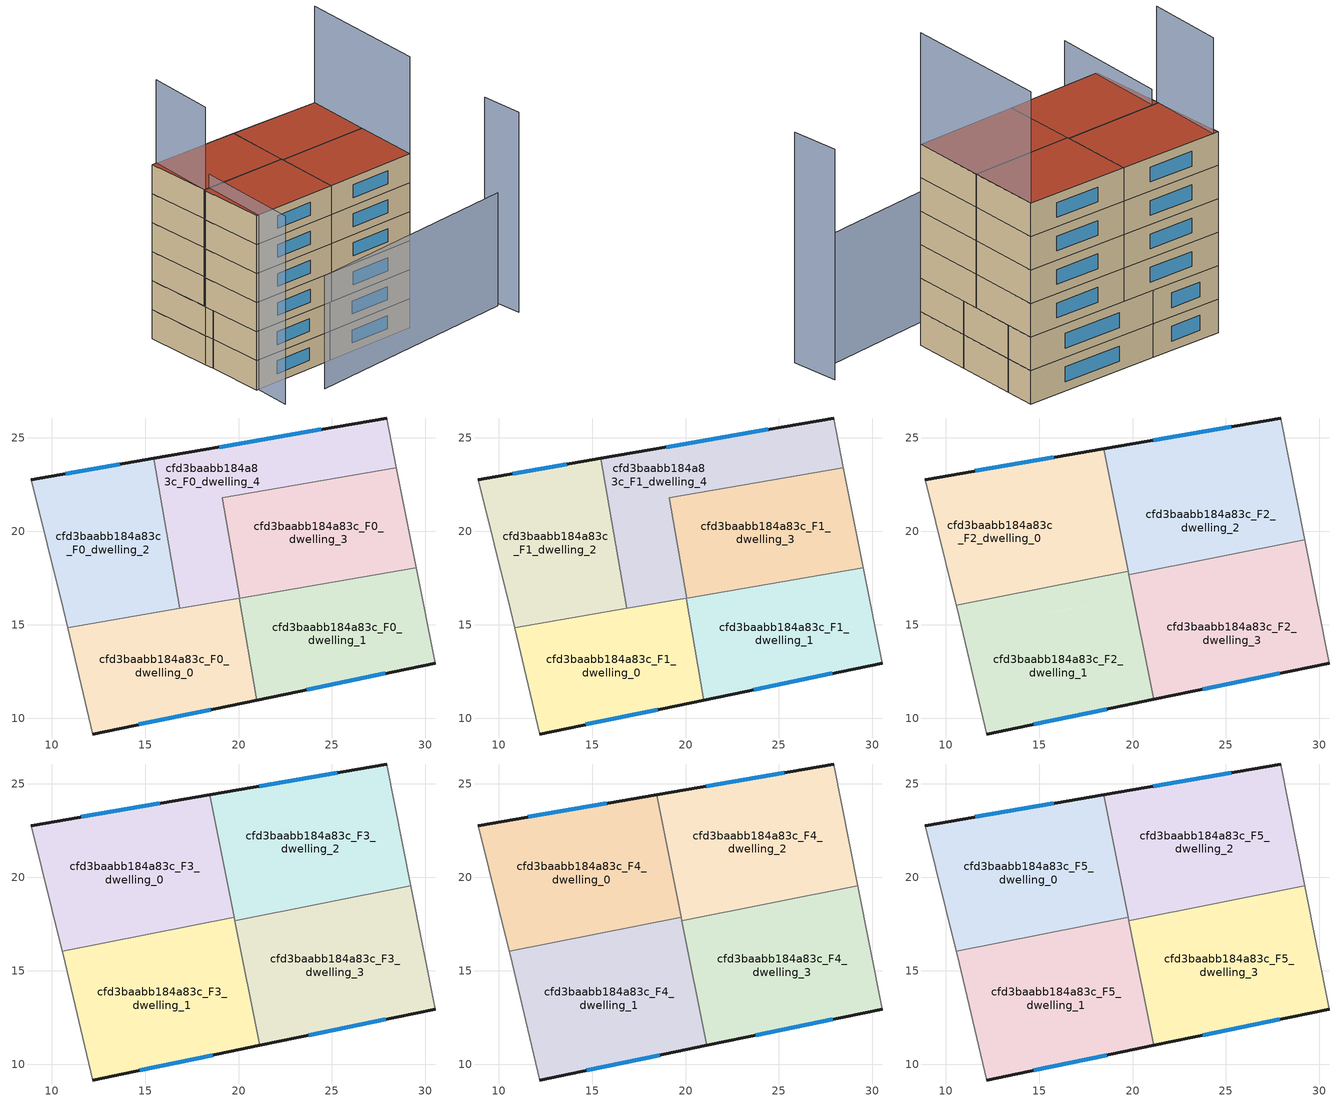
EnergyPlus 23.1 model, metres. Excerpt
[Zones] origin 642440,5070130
cfd3baabb184a83c_F0_dwelling_0
 floor ground (EU_floor_Construction): 20.04,16.42 20.98,10.97 12.21,9.16 10.86,14.83 z0
 wall outside (EU_wall_Construction): 12.21,9.16 20.98,10.97 z0:3
 wall to cfd3baabb184a83c_F0_dwelling_1 (EU_wall_Construction): 20.98,10.97 20.04,16.42 z0:3
 wall adiabatic (EU_wall_Construction): 10.86,14.83 12.21,9.16 z0:3
 wall to cfd3baabb184a83c_F0_dwelling_2 (EU_wall_Construction): 16.86,15.87 10.86,14.83 z0:3
 wall to cfd3baabb184a83c_F0_dwelling_4 (EU_wall_Construction): 20.04,16.42 16.86,15.87 z0:3
 window (EU_Window_Construction): 14.67,9.66 18.53,10.46 z0.84:2.16
cfd3baabb184a83c_F0_dwelling_1
 floor ground (EU_floor_Construction): 29.51,18.06 30.52,12.95 20.98,10.97 20.04,16.42 z0
 wall outside (EU_wall_Construction): 20.98,10.97 30.52,12.95 z0:3
 wall adiabatic (EU_wall_Construction): 30.52,12.95 29.51,18.06 z0:3
 wall to cfd3baabb184a83c_F0_dwelling_3 (EU_wall_Construction): 29.51,18.06 20.06,16.42 z0:3
 wall to cfd3baabb184a83c_F0_dwelling_4 (EU_wall_Construction): 20.06,16.42 20.04,16.42 z0:3
 window (EU_Window_Construction): 23.66,11.53 27.85,12.4 z0.84:2.16
cfd3baabb184a83c_F0_dwelling_2
 floor ground (EU_floor_Construction): 15.47,23.9 16.86,15.87 10.86,14.83 10.61,15.86 8.91,22.76 z0
 wall outside (EU_wall_Construction): 15.47,23.9 8.91,22.76 z0:3
 wall adiabatic (EU_wall_Construction): 8.91,22.76 10.61,15.86 10.86,14.83 z0:3
 wall to cfd3baabb184a83c_F0_dwelling_4 (EU_wall_Construction): 16.86,15.87 15.47,23.9 z0:3
 window (EU_Window_Construction): 13.63,23.58 10.75,23.08 z0.84:2.16
cfd3baabb184a83c_F0_dwelling_3
 floor ground (EU_floor_Construction): 28.45,23.41 29.51,18.06 20.06,16.42 19.13,21.8 z0
 wall to cfd3baabb184a83c_F0_dwelling_4 (EU_wall_Construction): 28.45,23.41 19.13,21.8 20.06,16.42 z0:3
 wall adiabatic (EU_wall_Construction): 29.51,18.06 28.45,23.41 z0:3
cfd3baabb184a83c_F0_dwelling_4
 floor ground (EU_floor_Construction): 27.93,26.06 28.45,23.41 19.13,21.8 20.06,16.42 16.86,15.87 15.47,23.9 z0
 wall outside (EU_wall_Construction): 27.93,26.06 15.47,23.9 z0:3
 wall adiabatic (EU_wall_Construction): 28.45,23.41 27.93,26.06 z0:3
 window (EU_Window_Construction): 24.44,25.46 18.96,24.51 z0.84:2.16
cfd3baabb184a83c_F1_dwelling_0
 floor to cfd3baabb184a83c_F0_dwelling_0 (EU_floor_Construction): 20.04,16.42 20.98,10.97 12.21,9.16 10.86,14.83 z3
 wall outside (EU_wall_Construction): 12.21,9.16 20.98,10.97 z3:6
 wall to cfd3baabb184a83c_F1_dwelling_1 (EU_wall_Construction): 20.98,10.97 20.04,16.42 z3:6
 wall adiabatic (EU_wall_Construction): 10.86,14.83 12.21,9.16 z3:6
 wall to cfd3baabb184a83c_F1_dwelling_2 (EU_wall_Construction): 16.86,15.87 10.86,14.83 z3:6
 wall to cfd3baabb184a83c_F1_dwelling_4 (EU_wall_Construction): 20.04,16.42 16.86,15.87 z3:6
 window (EU_Window_Construction): 14.67,9.66 18.53,10.46 z3.84:5.16
cfd3baabb184a83c_F1_dwelling_1
 floor to cfd3baabb184a83c_F0_dwelling_1 (EU_floor_Construction): 29.51,18.06 30.52,12.95 20.98,10.97 20.04,16.42 z3
 wall outside (EU_wall_Construction): 20.98,10.97 30.52,12.95 z3:6
 wall adiabatic (EU_wall_Construction): 30.52,12.95 29.51,18.06 z3:6
 wall to cfd3baabb184a83c_F1_dwelling_3 (EU_wall_Construction): 29.51,18.06 20.06,16.42 z3:6
 wall to cfd3baabb184a83c_F1_dwelling_4 (EU_wall_Construction): 20.06,16.42 20.04,16.42 z3:6
 window (EU_Window_Construction): 23.66,11.53 27.85,12.4 z3.84:5.16
cfd3baabb184a83c_F1_dwelling_2
 floor to cfd3baabb184a83c_F0_dwelling_2 (EU_floor_Construction): 15.47,23.9 16.86,15.87 10.86,14.83 10.61,15.86 8.91,22.76 z3
 wall outside (EU_wall_Construction): 15.47,23.9 8.91,22.76 z3:6
 wall adiabatic (EU_wall_Construction): 8.91,22.76 10.61,15.86 10.86,14.83 z3:6
 wall to cfd3baabb184a83c_F1_dwelling_4 (EU_wall_Construction): 16.86,15.87 15.47,23.9 z3:6
 window (EU_Window_Construction): 13.63,23.58 10.75,23.08 z3.84:5.16
 ceiling adiabatic (EU_roof_Construction): 16.63,17.23 15.47,23.9 8.91,22.76 10.61,15.86 10.57,16.03 z6
cfd3baabb184a83c_F1_dwelling_3
 floor to cfd3baabb184a83c_F0_dwelling_3 (EU_floor_Construction): 28.45,23.41 29.51,18.06 20.06,16.42 19.13,21.8 z3
 wall to cfd3baabb184a83c_F1_dwelling_4 (EU_wall_Construction): 28.45,23.41 19.13,21.8 20.06,16.42 z3:6
 wall adiabatic (EU_wall_Construction): 29.51,18.06 28.45,23.41 z3:6
 ceiling adiabatic (EU_roof_Construction): 29.51,18.06 28.45,23.41 19.13,21.8 20.06,16.42 z6
cfd3baabb184a83c_F1_dwelling_4
 floor to cfd3baabb184a83c_F0_dwelling_4 (EU_floor_Construction): 27.93,26.06 28.45,23.41 19.13,21.8 20.06,16.42 16.86,15.87 15.47,23.9 z3
 wall outside (EU_wall_Construction): 27.93,26.06 15.47,23.9 z3:6
 wall adiabatic (EU_wall_Construction): 28.45,23.41 27.93,26.06 z3:6
 window (EU_Window_Construction): 24.44,25.46 18.96,24.51 z3.84:5.16
cfd3baabb184a83c_F2_dwelling_0
 floor adiabatic (EU_floor_Construction): 15.47,23.9 16.63,17.23 10.57,16.03 8.91,22.76 z6
 floor to cfd3baabb184a83c_F1_dwelling_4 (EU_floor_Construction): 18.46,24.42 19.77,17.86 16.63,17.23 15.47,23.9 z6
 wall outside (EU_wall_Construction): 18.46,24.42 8.91,22.76 z6:9
 wall adiabatic (EU_wall_Construction): 8.91,22.76 10.57,16.03 z6:9
 wall to cfd3baabb184a83c_F2_dwelling_1 (EU_wall_Construction): 10.57,16.03 19.77,17.86 z6:9
 wall to cfd3baabb184a83c_F2_dwelling_2 (EU_wall_Construction): 19.77,17.86 18.46,24.42 z6:9
 window (EU_Window_Construction): 15.79,23.96 11.59,23.23 z6.84:8.16
cfd3baabb184a83c_F2_dwelling_1
 floor to cfd3baabb184a83c_F1_dwelling_0 (EU_floor_Construction): 20.04,16.42 20.98,10.97 12.21,9.16 10.86,14.83 z6
 floor to cfd3baabb184a83c_F1_dwelling_1 (EU_floor_Construction): 20.05,16.41 21.12,11 20.98,10.97 z6
 floor to cfd3baabb184a83c_F1_dwelling_2 (EU_floor_Construction): 16.63,17.23 16.86,15.87 10.86,14.83 10.61,15.86 10.57,16.03 z6
 floor to cfd3baabb184a83c_F1_dwelling_4 (EU_floor_Construction): 19.77,17.86 20.05,16.42 16.86,15.87 16.63,17.23 z6
 wall outside (EU_wall_Construction): 12.21,9.16 21.12,11 z6:9
 wall adiabatic (EU_wall_Construction): 10.57,16.03 10.61,15.86 12.21,9.16 z6:9
 wall to cfd3baabb184a83c_F2_dwelling_3 (EU_wall_Construction): 21.12,11 19.8,17.68 z6:9
 wall to cfd3baabb184a83c_F2_dwelling_2 (EU_wall_Construction): 19.8,17.68 19.77,17.86 z6:9
 window (EU_Window_Construction): 14.71,9.67 18.63,10.49 z6.84:8.16
cfd3baabb184a83c_F2_dwelling_2
 floor adiabatic (EU_floor_Construction): 28.45,23.41 29.22,19.54 19.84,17.68 19.13,21.8 z6
 floor to cfd3baabb184a83c_F1_dwelling_4 (EU_floor_Construction): 27.93,26.06 28.45,23.41 19.13,21.8 19.84,17.68 19.8,17.68 18.46,24.42 z6
 wall outside (EU_wall_Construction): 27.93,26.06 18.46,24.42 z6:9
 wall adiabatic (EU_wall_Construction): 29.22,19.54 27.93,26.06 z6:9
 wall to cfd3baabb184a83c_F2_dwelling_3 (EU_wall_Construction): 19.8,17.68 29.22,19.54 z6:9
 window (EU_Window_Construction): 25.27,25.6 21.12,24.88 z6.84:8.16
cfd3baabb184a83c_F2_dwelling_3
 floor to cfd3baabb184a83c_F1_dwelling_1 (EU_floor_Construction): 29.51,18.06 30.52,12.95 21.12,11 20.05,16.42 z6
 floor to cfd3baabb184a83c_F1_dwelling_4 (EU_floor_Construction): 19.84,17.68 20.06,16.42 20.05,16.42 19.8,17.68 z6
 floor adiabatic (EU_floor_Construction): 29.22,19.54 29.51,18.06 20.05,16.42 20.06,16.42 19.84,17.68 z6
 wall outside (EU_wall_Construction): 21.12,11 30.52,12.95 z6:9
 wall adiabatic (EU_wall_Construction): 30.52,12.95 29.22,19.54 z6:9
 window (EU_Window_Construction): 23.76,11.55 27.89,12.41 z6.84:8.16
cfd3baabb184a83c_F3_dwelling_0
 floor to cfd3baabb184a83c_F2_dwelling_0 (EU_floor_Construction): 18.46,24.42 19.77,17.86 10.57,16.03 8.91,22.76 z9
 wall outside (EU_wall_Construction): 18.46,24.42 8.91,22.76 z9:12
 wall adiabatic (EU_wall_Construction): 8.91,22.76 10.57,16.03 z9:12
 wall to cfd3baabb184a83c_F3_dwelling_1 (EU_wall_Construction): 10.57,16.03 19.77,17.86 z9:12
 wall to cfd3baabb184a83c_F3_dwelling_2 (EU_wall_Construction): 19.77,17.86 18.46,24.42 z9:12
 window (EU_Window_Construction): 15.79,23.96 11.59,23.23 z9.84:11.16
cfd3baabb184a83c_F3_dwelling_1
 floor to cfd3baabb184a83c_F2_dwelling_1 (EU_floor_Construction): 19.77,17.86 21.12,11 12.21,9.16 10.61,15.86 10.57,16.03 z9
 wall outside (EU_wall_Construction): 12.21,9.16 21.12,11 z9:12
 wall adiabatic (EU_wall_Construction): 10.57,16.03 10.61,15.86 12.21,9.16 z9:12
 wall to cfd3baabb184a83c_F3_dwelling_3 (EU_wall_Construction): 21.12,11 19.8,17.68 z9:12
 wall to cfd3baabb184a83c_F3_dwelling_2 (EU_wall_Construction): 19.8,17.68 19.77,17.86 z9:12
 window (EU_Window_Construction): 14.71,9.67 18.63,10.49 z9.84:11.16
cfd3baabb184a83c_F3_dwelling_2
 floor to cfd3baabb184a83c_F2_dwelling_2 (EU_floor_Construction): 27.93,26.06 29.22,19.54 19.8,17.68 18.46,24.42 z9
 wall outside (EU_wall_Construction): 27.93,26.06 18.46,24.42 z9:12
 wall adiabatic (EU_wall_Construction): 29.22,19.54 27.93,26.06 z9:12
 wall to cfd3baabb184a83c_F3_dwelling_3 (EU_wall_Construction): 19.8,17.68 29.22,19.54 z9:12
 window (EU_Window_Construction): 25.27,25.6 21.12,24.88 z9.84:11.16
cfd3baabb184a83c_F3_dwelling_3
 floor to cfd3baabb184a83c_F2_dwelling_3 (EU_floor_Construction): 29.22,19.54 30.52,12.95 21.12,11 19.8,17.68 z9
 wall outside (EU_wall_Construction): 21.12,11 30.52,12.95 z9:12
 wall adiabatic (EU_wall_Construction): 30.52,12.95 29.22,19.54 z9:12
 window (EU_Window_Construction): 23.76,11.55 27.89,12.41 z9.84:11.16
cfd3baabb184a83c_F4_dwelling_0
 floor to cfd3baabb184a83c_F3_dwelling_0 (EU_floor_Construction): 18.46,24.42 19.77,17.86 10.57,16.03 8.91,22.76 z12
 wall outside (EU_wall_Construction): 18.46,24.42 8.91,22.76 z12:15
 wall adiabatic (EU_wall_Construction): 8.91,22.76 10.57,16.03 z12:15
 wall to cfd3baabb184a83c_F4_dwelling_1 (EU_wall_Construction): 10.57,16.03 19.77,17.86 z12:15
 wall to cfd3baabb184a83c_F4_dwelling_2 (EU_wall_Construction): 19.77,17.86 18.46,24.42 z12:15
 window (EU_Window_Construction): 15.79,23.96 11.59,23.23 z12.84:14.16
cfd3baabb184a83c_F4_dwelling_1
 floor to cfd3baabb184a83c_F3_dwelling_1 (EU_floor_Construction): 19.77,17.86 21.12,11 12.21,9.16 10.61,15.86 10.57,16.03 z12
 wall outside (EU_wall_Construction): 12.21,9.16 21.12,11 z12:15
 wall adiabatic (EU_wall_Construction): 10.57,16.03 10.61,15.86 12.21,9.16 z12:15
 wall to cfd3baabb184a83c_F4_dwelling_3 (EU_wall_Construction): 21.12,11 19.8,17.68 z12:15
 wall to cfd3baabb184a83c_F4_dwelling_2 (EU_wall_Construction): 19.8,17.68 19.77,17.86 z12:15
 window (EU_Window_Construction): 14.71,9.67 18.63,10.49 z12.84:14.16
cfd3baabb184a83c_F4_dwelling_2
 floor to cfd3baabb184a83c_F3_dwelling_2 (EU_floor_Construction): 27.93,26.06 29.22,19.54 19.8,17.68 18.46,24.42 z12
 wall outside (EU_wall_Construction): 27.93,26.06 18.46,24.42 z12:15
 wall adiabatic (EU_wall_Construction): 29.22,19.54 27.93,26.06 z12:15
 wall to cfd3baabb184a83c_F4_dwelling_3 (EU_wall_Construction): 19.8,17.68 29.22,19.54 z12:15
 window (EU_Window_Construction): 25.27,25.6 21.12,24.88 z12.84:14.16
cfd3baabb184a83c_F4_dwelling_3
 floor to cfd3baabb184a83c_F3_dwelling_3 (EU_floor_Construction): 29.22,19.54 30.52,12.95 21.12,11 19.8,17.68 z12
 wall outside (EU_wall_Construction): 21.12,11 30.52,12.95 z12:15
 wall adiabatic (EU_wall_Construction): 30.52,12.95 29.22,19.54 z12:15
 window (EU_Window_Construction): 23.76,11.55 27.89,12.41 z12.84:14.16
cfd3baabb184a83c_F5_dwelling_0
 floor to cfd3baabb184a83c_F4_dwelling_0 (EU_floor_Construction): 18.46,24.42 19.77,17.86 10.57,16.03 8.91,22.76 z15
 wall outside (EU_wall_Construction): 18.46,24.42 8.91,22.76 z15:18
 wall adiabatic (EU_wall_Construction): 8.91,22.76 10.57,16.03 z15:18
 wall to cfd3baabb184a83c_F5_dwelling_1 (EU_wall_Construction): 10.57,16.03 19.77,17.86 z15:18
 wall to cfd3baabb184a83c_F5_dwelling_2 (EU_wall_Construction): 19.77,17.86 18.46,24.42 z15:18
 window (EU_Window_Construction): 15.79,23.96 11.59,23.23 z15.84:17.16
 roof outside (EU_roof_Construction): 19.77,17.86 18.46,24.42 8.91,22.76 10.57,16.03 z18
cfd3baabb184a83c_F5_dwelling_1
 floor to cfd3baabb184a83c_F4_dwelling_1 (EU_floor_Construction): 19.77,17.86 21.12,11 12.21,9.16 10.61,15.86 10.57,16.03 z15
 wall outside (EU_wall_Construction): 12.21,9.16 21.12,11 z15:18
 wall adiabatic (EU_wall_Construction): 10.57,16.03 10.61,15.86 12.21,9.16 z15:18
 wall to cfd3baabb184a83c_F5_dwelling_3 (EU_wall_Construction): 21.12,11 19.8,17.68 z15:18
 wall to cfd3baabb184a83c_F5_dwelling_2 (EU_wall_Construction): 19.8,17.68 19.77,17.86 z15:18
 window (EU_Window_Construction): 14.71,9.67 18.63,10.49 z15.84:17.16
 roof outside (EU_roof_Construction): 21.12,11 19.77,17.86 10.57,16.03 10.61,15.86 12.21,9.16 z18
cfd3baabb184a83c_F5_dwelling_2
 floor to cfd3baabb184a83c_F4_dwelling_2 (EU_floor_Construction): 27.93,26.06 29.22,19.54 19.8,17.68 18.46,24.42 z15
 wall outside (EU_wall_Construction): 27.93,26.06 18.46,24.42 z15:18
 wall adiabatic (EU_wall_Construction): 29.22,19.54 27.93,26.06 z15:18
 wall to cfd3baabb184a83c_F5_dwelling_3 (EU_wall_Construction): 19.8,17.68 29.22,19.54 z15:18
 window (EU_Window_Construction): 25.27,25.6 21.12,24.88 z15.84:17.16
 roof outside (EU_roof_Construction): 29.22,19.54 27.93,26.06 18.46,24.42 19.8,17.68 z18
cfd3baabb184a83c_F5_dwelling_3
 floor to cfd3baabb184a83c_F4_dwelling_3 (EU_floor_Construction): 29.22,19.54 30.52,12.95 21.12,11 19.8,17.68 z15
 wall outside (EU_wall_Construction): 21.12,11 30.52,12.95 z15:18
 wall adiabatic (EU_wall_Construction): 30.52,12.95 29.22,19.54 z15:18
 window (EU_Window_Construction): 23.76,11.55 27.89,12.41 z15.84:17.16
 roof outside (EU_roof_Construction): 30.52,12.95 29.22,19.54 19.8,17.68 21.12,11 z18
shading: 17.76,6.31 39.69,12.75 z0:11.7; 11.18,16.11 13.11,5.45 z0:19.4; 9.42,22.85 10.61,15.86 z0:26.6; 40.73,10.65 39.43,14.75 z0:20.7; 30.52,12.95 27.93,26.06 z0:28
[Building]
EU S2 Campaign: North Axis=0; Terrain=City; Solar Distribution=FullExterior
[Site:Location]
Lyon-Bron: Latitude=45.75; Longitude=5; Time Zone=1; Elevation=198
[SizingPeriod:WeatherFileDays]
AnnualSizingPeriod: Begin Month=1; Begin Day of Month=1; End Month=12; End Day of Month=31; Day of Week for Start Day=Monday; Use Weather File Daylight Saving Period=No; Use Weather File Rain and Snow Indicators=No
[MATERIAL]
EU_InternalMass_Material: Roughness=MediumRough; Thickness=0.1; Conductivity=1; Density=1800; Specific Heat=900; Thermal Absorptance=0.9; Solar Absorptance=0.7; Visible Absorptance=0.7
[MATERIAL:NOMASS] Roughness=MediumRough; Thermal Absorptance=0.9; Solar Absorptance=0.7; Visible Absorptance=0.7
Name | Thermal Resistance
EU_wall_NoMass | 0.776494
EU_roof_NoMass | 0.486893
EU_floor_NoMass | 0.421597
[WINDOWMATERIAL:SIMPLEGLAZINGSYSTEM]
EU_Window_SimpleGlazing: UFactor=4.24961; Solar Heat Gain Coefficient=0.83; Visible Transmittance=0.83
[CONSTRUCTION]
EU_wall_Construction: EU_wall_NoMass
EU_roof_Construction: EU_roof_NoMass
EU_floor_Construction: EU_floor_NoMass
EU_Window_Construction: EU_Window_SimpleGlazing
EU_InternalMass_Construction: EU_InternalMass_Material
[ZONE] Type=1; Multiplier=1; Ceiling Height=autocalculate; Floor Area=autocalculate; Part of Total Floor Area=Yes
Name | Volume
cfd3baabb184a83c_F0_dwelling_0; cfd3baabb184a83c_F1_dwelling_0 | 155.765
cfd3baabb184a83c_F2_dwelling_0; cfd3baabb184a83c_F3_dwelling_0; cfd3baabb184a83c_F4_dwelling_0; cfd3baabb184a83c_F5_dwelling_0 | 194.715
cfd3baabb184a83c_F0_dwelling_1; cfd3baabb184a83c_F1_dwelling_1 | 155.787
cfd3baabb184a83c_F2_dwelling_1; cfd3baabb184a83c_F3_dwelling_1; cfd3baabb184a83c_F4_dwelling_1; cfd3baabb184a83c_F5_dwelling_1 | 194.711
cfd3baabb184a83c_F0_dwelling_2; cfd3baabb184a83c_F1_dwelling_2 | 155.785
cfd3baabb184a83c_F2_dwelling_2; cfd3baabb184a83c_F3_dwelling_2; cfd3baabb184a83c_F4_dwelling_2; cfd3baabb184a83c_F5_dwelling_2 | 194.725
cfd3baabb184a83c_F0_dwelling_3; cfd3baabb184a83c_F1_dwelling_3; cfd3baabb184a83c_F0_dwelling_4; cfd3baabb184a83c_F1_dwelling_4 | 155.793
cfd3baabb184a83c_F2_dwelling_3; cfd3baabb184a83c_F3_dwelling_3; cfd3baabb184a83c_F4_dwelling_3; cfd3baabb184a83c_F5_dwelling_3 | 194.722
[INTERNALMASS] Construction=EU_InternalMass_Construction
Name | Zone or ZoneList | Surface Area
cfd3baabb184a83c_F0_dwelling_0_EU_InternalMass | cfd3baabb184a83c_F0_dwelling_0 | 51.922
cfd3baabb184a83c_F0_dwelling_1_EU_InternalMass | cfd3baabb184a83c_F0_dwelling_1 | 51.9292
cfd3baabb184a83c_F0_dwelling_2_EU_InternalMass | cfd3baabb184a83c_F0_dwelling_2 | 51.9296
cfd3baabb184a83c_F0_dwelling_3_EU_InternalMass | cfd3baabb184a83c_F0_dwelling_3 | 51.9295
cfd3baabb184a83c_F0_dwelling_4_EU_InternalMass | cfd3baabb184a83c_F0_dwelling_4 | 51.9317
cfd3baabb184a83c_F1_dwelling_0_EU_InternalMass | cfd3baabb184a83c_F1_dwelling_0 | 51.922
cfd3baabb184a83c_F1_dwelling_1_EU_InternalMass | cfd3baabb184a83c_F1_dwelling_1 | 51.9292
cfd3baabb184a83c_F1_dwelling_2_EU_InternalMass | cfd3baabb184a83c_F1_dwelling_2 | 51.9296
cfd3baabb184a83c_F1_dwelling_3_EU_InternalMass | cfd3baabb184a83c_F1_dwelling_3 | 51.9295
cfd3baabb184a83c_F1_dwelling_4_EU_InternalMass | cfd3baabb184a83c_F1_dwelling_4 | 51.9317
cfd3baabb184a83c_F2_dwelling_0_EU_InternalMass | cfd3baabb184a83c_F2_dwelling_0 | 64.9059
cfd3baabb184a83c_F2_dwelling_1_EU_InternalMass | cfd3baabb184a83c_F2_dwelling_1 | 64.9041
cfd3baabb184a83c_F2_dwelling_2_EU_InternalMass | cfd3baabb184a83c_F2_dwelling_2 | 64.9093
cfd3baabb184a83c_F2_dwelling_3_EU_InternalMass | cfd3baabb184a83c_F2_dwelling_3 | 64.9067
cfd3baabb184a83c_F3_dwelling_0_EU_InternalMass | cfd3baabb184a83c_F3_dwelling_0 | 64.9059
cfd3baabb184a83c_F3_dwelling_1_EU_InternalMass | cfd3baabb184a83c_F3_dwelling_1 | 64.9041
cfd3baabb184a83c_F3_dwelling_2_EU_InternalMass | cfd3baabb184a83c_F3_dwelling_2 | 64.9093
cfd3baabb184a83c_F3_dwelling_3_EU_InternalMass | cfd3baabb184a83c_F3_dwelling_3 | 64.9067
cfd3baabb184a83c_F4_dwelling_0_EU_InternalMass | cfd3baabb184a83c_F4_dwelling_0 | 64.9059
cfd3baabb184a83c_F4_dwelling_1_EU_InternalMass | cfd3baabb184a83c_F4_dwelling_1 | 64.9041
cfd3baabb184a83c_F4_dwelling_2_EU_InternalMass | cfd3baabb184a83c_F4_dwelling_2 | 64.9093
cfd3baabb184a83c_F4_dwelling_3_EU_InternalMass | cfd3baabb184a83c_F4_dwelling_3 | 64.9067
cfd3baabb184a83c_F5_dwelling_0_EU_InternalMass | cfd3baabb184a83c_F5_dwelling_0 | 64.9059
cfd3baabb184a83c_F5_dwelling_1_EU_InternalMass | cfd3baabb184a83c_F5_dwelling_1 | 64.9041
cfd3baabb184a83c_F5_dwelling_2_EU_InternalMass | cfd3baabb184a83c_F5_dwelling_2 | 64.9093
cfd3baabb184a83c_F5_dwelling_3_EU_InternalMass | cfd3baabb184a83c_F5_dwelling_3 | 64.9067
[OTHEREQUIPMENT] Fuel Type=Electricity; Design Level Calculation Method=Watts/Area; Power per Zone Floor Area=1; Fraction Latent=0; Fraction Radiant=0; Fraction Lost=0; Carbon Dioxide Generation Rate=0; EndUse Subcategory=EU_Step8_InternalGains
Name | Zone or ZoneList or Space or SpaceList | Schedule
EU_Step8_InternalGain_cfd3baabb184a83c_F0_dwelling_0_f000 | cfd3baabb184a83c_F0_dwelling_0 | EU_Step8_GainSchedule_cfd3baabb184a83c_F0_dwelling_0_f000
EU_Step8_InternalGain_cfd3baabb184a83c_F0_dwelling_1_f000 | cfd3baabb184a83c_F0_dwelling_1 | EU_Step8_GainSchedule_cfd3baabb184a83c_F0_dwelling_1_f000
EU_Step8_InternalGain_cfd3baabb184a83c_F0_dwelling_2_f000 | cfd3baabb184a83c_F0_dwelling_2 | EU_Step8_GainSchedule_cfd3baabb184a83c_F0_dwelling_2_f000
EU_Step8_InternalGain_cfd3baabb184a83c_F0_dwelling_3_f000 | cfd3baabb184a83c_F0_dwelling_3 | EU_Step8_GainSchedule_cfd3baabb184a83c_F0_dwelling_3_f000
EU_Step8_InternalGain_cfd3baabb184a83c_F0_dwelling_4_f000 | cfd3baabb184a83c_F0_dwelling_4 | EU_Step8_GainSchedule_cfd3baabb184a83c_F0_dwelling_4_f000
EU_Step8_InternalGain_cfd3baabb184a83c_F1_dwelling_0_f000 | cfd3baabb184a83c_F1_dwelling_0 | EU_Step8_GainSchedule_cfd3baabb184a83c_F1_dwelling_0_f000
EU_Step8_InternalGain_cfd3baabb184a83c_F1_dwelling_1_f000 | cfd3baabb184a83c_F1_dwelling_1 | EU_Step8_GainSchedule_cfd3baabb184a83c_F1_dwelling_1_f000
EU_Step8_InternalGain_cfd3baabb184a83c_F1_dwelling_2_f000 | cfd3baabb184a83c_F1_dwelling_2 | EU_Step8_GainSchedule_cfd3baabb184a83c_F1_dwelling_2_f000
EU_Step8_InternalGain_cfd3baabb184a83c_F1_dwelling_3_f000 | cfd3baabb184a83c_F1_dwelling_3 | EU_Step8_GainSchedule_cfd3baabb184a83c_F1_dwelling_3_f000
EU_Step8_InternalGain_cfd3baabb184a83c_F1_dwelling_4_f000 | cfd3baabb184a83c_F1_dwelling_4 | EU_Step8_GainSchedule_cfd3baabb184a83c_F1_dwelling_4_f000
EU_Step8_InternalGain_cfd3baabb184a83c_F2_dwelling_0_f000 | cfd3baabb184a83c_F2_dwelling_0 | EU_Step8_GainSchedule_cfd3baabb184a83c_F2_dwelling_0_f000
EU_Step8_InternalGain_cfd3baabb184a83c_F2_dwelling_1_f000 | cfd3baabb184a83c_F2_dwelling_1 | EU_Step8_GainSchedule_cfd3baabb184a83c_F2_dwelling_1_f000
EU_Step8_InternalGain_cfd3baabb184a83c_F2_dwelling_2_f000 | cfd3baabb184a83c_F2_dwelling_2 | EU_Step8_GainSchedule_cfd3baabb184a83c_F2_dwelling_2_f000
EU_Step8_InternalGain_cfd3baabb184a83c_F2_dwelling_3_f000 | cfd3baabb184a83c_F2_dwelling_3 | EU_Step8_GainSchedule_cfd3baabb184a83c_F2_dwelling_3_f000
EU_Step8_InternalGain_cfd3baabb184a83c_F3_dwelling_0_f000 | cfd3baabb184a83c_F3_dwelling_0 | EU_Step8_GainSchedule_cfd3baabb184a83c_F3_dwelling_0_f000
EU_Step8_InternalGain_cfd3baabb184a83c_F3_dwelling_1_f000 | cfd3baabb184a83c_F3_dwelling_1 | EU_Step8_GainSchedule_cfd3baabb184a83c_F3_dwelling_1_f000
EU_Step8_InternalGain_cfd3baabb184a83c_F3_dwelling_2_f000 | cfd3baabb184a83c_F3_dwelling_2 | EU_Step8_GainSchedule_cfd3baabb184a83c_F3_dwelling_2_f000
EU_Step8_InternalGain_cfd3baabb184a83c_F3_dwelling_3_f000 | cfd3baabb184a83c_F3_dwelling_3 | EU_Step8_GainSchedule_cfd3baabb184a83c_F3_dwelling_3_f000
EU_Step8_InternalGain_cfd3baabb184a83c_F4_dwelling_0_f000 | cfd3baabb184a83c_F4_dwelling_0 | EU_Step8_GainSchedule_cfd3baabb184a83c_F4_dwelling_0_f000
EU_Step8_InternalGain_cfd3baabb184a83c_F4_dwelling_1_f000 | cfd3baabb184a83c_F4_dwelling_1 | EU_Step8_GainSchedule_cfd3baabb184a83c_F4_dwelling_1_f000
EU_Step8_InternalGain_cfd3baabb184a83c_F4_dwelling_2_f000 | cfd3baabb184a83c_F4_dwelling_2 | EU_Step8_GainSchedule_cfd3baabb184a83c_F4_dwelling_2_f000
EU_Step8_InternalGain_cfd3baabb184a83c_F4_dwelling_3_f000 | cfd3baabb184a83c_F4_dwelling_3 | EU_Step8_GainSchedule_cfd3baabb184a83c_F4_dwelling_3_f000
EU_Step8_InternalGain_cfd3baabb184a83c_F5_dwelling_0_f000 | cfd3baabb184a83c_F5_dwelling_0 | EU_Step8_GainSchedule_cfd3baabb184a83c_F5_dwelling_0_f000
EU_Step8_InternalGain_cfd3baabb184a83c_F5_dwelling_1_f000 | cfd3baabb184a83c_F5_dwelling_1 | EU_Step8_GainSchedule_cfd3baabb184a83c_F5_dwelling_1_f000
EU_Step8_InternalGain_cfd3baabb184a83c_F5_dwelling_2_f000 | cfd3baabb184a83c_F5_dwelling_2 | EU_Step8_GainSchedule_cfd3baabb184a83c_F5_dwelling_2_f000
EU_Step8_InternalGain_cfd3baabb184a83c_F5_dwelling_3_f000 | cfd3baabb184a83c_F5_dwelling_3 | EU_Step8_GainSchedule_cfd3baabb184a83c_F5_dwelling_3_f000
[ZONEVENTILATION:DESIGNFLOWRATE] Schedule=EU_AlwaysOn; Design Flow Rate Calculation Method=AirChanges/Hour; Air Changes per Hour=0.693814; Ventilation Type=Natural; Fan Pressure Rise=0; Fan Total Efficiency=1; Constant Term Coefficient=1; Temperature Term Coefficient=0; Velocity Term Coefficient=0; Velocity Squared Term Coefficient=0; Minimum Indoor Temperature=-100; Maximum Indoor Temperature=100; Delta Temperature=-100; Minimum Outdoor Temperature=-100; Maximum Outdoor Temperature=100; Maximum Wind Speed=40
Name | Zone or ZoneList or Space or SpaceList
EU_ConstantAir_cfd3baabb184a83c_F0_dwelling_0 | cfd3baabb184a83c_F0_dwelling_0
EU_ConstantAir_cfd3baabb184a83c_F0_dwelling_1 | cfd3baabb184a83c_F0_dwelling_1
EU_ConstantAir_cfd3baabb184a83c_F0_dwelling_2 | cfd3baabb184a83c_F0_dwelling_2
EU_ConstantAir_cfd3baabb184a83c_F0_dwelling_3 | cfd3baabb184a83c_F0_dwelling_3
EU_ConstantAir_cfd3baabb184a83c_F0_dwelling_4 | cfd3baabb184a83c_F0_dwelling_4
EU_ConstantAir_cfd3baabb184a83c_F1_dwelling_0 | cfd3baabb184a83c_F1_dwelling_0
EU_ConstantAir_cfd3baabb184a83c_F1_dwelling_1 | cfd3baabb184a83c_F1_dwelling_1
EU_ConstantAir_cfd3baabb184a83c_F1_dwelling_2 | cfd3baabb184a83c_F1_dwelling_2
EU_ConstantAir_cfd3baabb184a83c_F1_dwelling_3 | cfd3baabb184a83c_F1_dwelling_3
EU_ConstantAir_cfd3baabb184a83c_F1_dwelling_4 | cfd3baabb184a83c_F1_dwelling_4
EU_ConstantAir_cfd3baabb184a83c_F2_dwelling_0 | cfd3baabb184a83c_F2_dwelling_0
EU_ConstantAir_cfd3baabb184a83c_F2_dwelling_1 | cfd3baabb184a83c_F2_dwelling_1
EU_ConstantAir_cfd3baabb184a83c_F2_dwelling_2 | cfd3baabb184a83c_F2_dwelling_2
EU_ConstantAir_cfd3baabb184a83c_F2_dwelling_3 | cfd3baabb184a83c_F2_dwelling_3
EU_ConstantAir_cfd3baabb184a83c_F3_dwelling_0 | cfd3baabb184a83c_F3_dwelling_0
EU_ConstantAir_cfd3baabb184a83c_F3_dwelling_1 | cfd3baabb184a83c_F3_dwelling_1
EU_ConstantAir_cfd3baabb184a83c_F3_dwelling_2 | cfd3baabb184a83c_F3_dwelling_2
EU_ConstantAir_cfd3baabb184a83c_F3_dwelling_3 | cfd3baabb184a83c_F3_dwelling_3
EU_ConstantAir_cfd3baabb184a83c_F4_dwelling_0 | cfd3baabb184a83c_F4_dwelling_0
EU_ConstantAir_cfd3baabb184a83c_F4_dwelling_1 | cfd3baabb184a83c_F4_dwelling_1
EU_ConstantAir_cfd3baabb184a83c_F4_dwelling_2 | cfd3baabb184a83c_F4_dwelling_2
EU_ConstantAir_cfd3baabb184a83c_F4_dwelling_3 | cfd3baabb184a83c_F4_dwelling_3
EU_ConstantAir_cfd3baabb184a83c_F5_dwelling_0 | cfd3baabb184a83c_F5_dwelling_0
EU_ConstantAir_cfd3baabb184a83c_F5_dwelling_1 | cfd3baabb184a83c_F5_dwelling_1
EU_ConstantAir_cfd3baabb184a83c_F5_dwelling_2 | cfd3baabb184a83c_F5_dwelling_2
EU_ConstantAir_cfd3baabb184a83c_F5_dwelling_3 | cfd3baabb184a83c_F5_dwelling_3
[HVACTEMPLATE:THERMOSTAT] Constant Heating Setpoint=20; Constant Cooling Setpoint=50
EU_HeatOnly_cfd3baabb184a83c_F0_dwelling_0; EU_HeatOnly_cfd3baabb184a83c_F0_dwelling_1; EU_HeatOnly_cfd3baabb184a83c_F0_dwelling_2; EU_HeatOnly_cfd3baabb184a83c_F0_dwelling_3; EU_HeatOnly_cfd3baabb184a83c_F0_dwelling_4; EU_HeatOnly_cfd3baabb184a83c_F1_dwelling_0; EU_HeatOnly_cfd3baabb184a83c_F1_dwelling_1; EU_HeatOnly_cfd3baabb184a83c_F1_dwelling_2; EU_HeatOnly_cfd3baabb184a83c_F1_dwelling_3; EU_HeatOnly_cfd3baabb184a83c_F1_dwelling_4; EU_HeatOnly_cfd3baabb184a83c_F2_dwelling_0; EU_HeatOnly_cfd3baabb184a83c_F2_dwelling_1; EU_HeatOnly_cfd3baabb184a83c_F2_dwelling_2; EU_HeatOnly_cfd3baabb184a83c_F2_dwelling_3; EU_HeatOnly_cfd3baabb184a83c_F3_dwelling_0; EU_HeatOnly_cfd3baabb184a83c_F3_dwelling_1; EU_HeatOnly_cfd3baabb184a83c_F3_dwelling_2; EU_HeatOnly_cfd3baabb184a83c_F3_dwelling_3; EU_HeatOnly_cfd3baabb184a83c_F4_dwelling_0; EU_HeatOnly_cfd3baabb184a83c_F4_dwelling_1; EU_HeatOnly_cfd3baabb184a83c_F4_dwelling_2; EU_HeatOnly_cfd3baabb184a83c_F4_dwelling_3; EU_HeatOnly_cfd3baabb184a83c_F5_dwelling_0; EU_HeatOnly_cfd3baabb184a83c_F5_dwelling_1; EU_HeatOnly_cfd3baabb184a83c_F5_dwelling_2; EU_HeatOnly_cfd3baabb184a83c_F5_dwelling_3
[HVACTEMPLATE:ZONE:IDEALLOADSAIRSYSTEM] System Availability Schedule=EU_AlwaysOn; Maximum Heating Supply Air Temperature=50; Minimum Cooling Supply Air Temperature=13; Maximum Heating Supply Air Humidity Ratio=0.0156; Minimum Cooling Supply Air Humidity Ratio=0.0077; Heating Limit=NoLimit; Cooling Limit=NoLimit; Heating Availability Schedule=EU_AlwaysOn; Cooling Availability Schedule=EU_CoolingOff; Dehumidification Control Type=ConstantSensibleHeatRatio; Cooling Sensible Heat Ratio=0.7; Dehumidification Setpoint=60; Humidification Control Type=None; Humidification Setpoint=30; Outdoor Air Method=None; Outdoor Air Flow Rate per Person=0.00944; Outdoor Air Flow Rate per Zone Floor Area=0; Outdoor Air Flow Rate per Zone=0; Demand Controlled Ventilation Type=None; Outdoor Air Economizer Type=NoEconomizer; Heat Recovery Type=None; Sensible Heat Recovery Effectiveness=0.7; Latent Heat Recovery Effectiveness=0.65
Name | Template Thermostat
cfd3baabb184a83c_F0_dwelling_0 | EU_HeatOnly_cfd3baabb184a83c_F0_dwelling_0
cfd3baabb184a83c_F0_dwelling_1 | EU_HeatOnly_cfd3baabb184a83c_F0_dwelling_1
cfd3baabb184a83c_F0_dwelling_2 | EU_HeatOnly_cfd3baabb184a83c_F0_dwelling_2
cfd3baabb184a83c_F0_dwelling_3 | EU_HeatOnly_cfd3baabb184a83c_F0_dwelling_3
cfd3baabb184a83c_F0_dwelling_4 | EU_HeatOnly_cfd3baabb184a83c_F0_dwelling_4
cfd3baabb184a83c_F1_dwelling_0 | EU_HeatOnly_cfd3baabb184a83c_F1_dwelling_0
cfd3baabb184a83c_F1_dwelling_1 | EU_HeatOnly_cfd3baabb184a83c_F1_dwelling_1
cfd3baabb184a83c_F1_dwelling_2 | EU_HeatOnly_cfd3baabb184a83c_F1_dwelling_2
cfd3baabb184a83c_F1_dwelling_3 | EU_HeatOnly_cfd3baabb184a83c_F1_dwelling_3
cfd3baabb184a83c_F1_dwelling_4 | EU_HeatOnly_cfd3baabb184a83c_F1_dwelling_4
cfd3baabb184a83c_F2_dwelling_0 | EU_HeatOnly_cfd3baabb184a83c_F2_dwelling_0
cfd3baabb184a83c_F2_dwelling_1 | EU_HeatOnly_cfd3baabb184a83c_F2_dwelling_1
cfd3baabb184a83c_F2_dwelling_2 | EU_HeatOnly_cfd3baabb184a83c_F2_dwelling_2
cfd3baabb184a83c_F2_dwelling_3 | EU_HeatOnly_cfd3baabb184a83c_F2_dwelling_3
cfd3baabb184a83c_F3_dwelling_0 | EU_HeatOnly_cfd3baabb184a83c_F3_dwelling_0
cfd3baabb184a83c_F3_dwelling_1 | EU_HeatOnly_cfd3baabb184a83c_F3_dwelling_1
cfd3baabb184a83c_F3_dwelling_2 | EU_HeatOnly_cfd3baabb184a83c_F3_dwelling_2
cfd3baabb184a83c_F3_dwelling_3 | EU_HeatOnly_cfd3baabb184a83c_F3_dwelling_3
cfd3baabb184a83c_F4_dwelling_0 | EU_HeatOnly_cfd3baabb184a83c_F4_dwelling_0
cfd3baabb184a83c_F4_dwelling_1 | EU_HeatOnly_cfd3baabb184a83c_F4_dwelling_1
cfd3baabb184a83c_F4_dwelling_2 | EU_HeatOnly_cfd3baabb184a83c_F4_dwelling_2
cfd3baabb184a83c_F4_dwelling_3 | EU_HeatOnly_cfd3baabb184a83c_F4_dwelling_3
cfd3baabb184a83c_F5_dwelling_0 | EU_HeatOnly_cfd3baabb184a83c_F5_dwelling_0
cfd3baabb184a83c_F5_dwelling_1 | EU_HeatOnly_cfd3baabb184a83c_F5_dwelling_1
cfd3baabb184a83c_F5_dwelling_2 | EU_HeatOnly_cfd3baabb184a83c_F5_dwelling_2
cfd3baabb184a83c_F5_dwelling_3 | EU_HeatOnly_cfd3baabb184a83c_F5_dwelling_3
[SIZING:ZONE] Zone Cooling Design Supply Air Temperature Input Method=SupplyAirTemperature; Zone Cooling Design Supply Air Temperature=13; Zone Heating Design Supply Air Temperature Input Method=SupplyAirTemperature; Zone Heating Design Supply Air Temperature=50; Zone Cooling Design Supply Air Humidity Ratio=0.008; Zone Heating Design Supply Air Humidity Ratio=0.008; Cooling Design Air Flow Method=DesignDay; Cooling Design Air Flow Rate=0; Cooling Minimum Air Flow per Zone Floor Area=0.000762; Cooling Minimum Air Flow=0; Cooling Minimum Air Flow Fraction=0.2; Heating Design Air Flow Method=DesignDay; Heating Design Air Flow Rate=0; Heating Maximum Air Flow per Zone Floor Area=0.002032; Heating Maximum Air Flow=0.141576; Heating Maximum Air Flow Fraction=0.3; Account for Dedicated Outdoor Air System=No; Dedicated Outdoor Air System Control Strategy=NeutralSupplyAir; Dedicated Outdoor Air Low Setpoint Temperature for Design=autosize; Dedicated Outdoor Air High Setpoint Temperature for Design=autosize; Zone Load Sizing Method=Sensible Load Only No Latent Load; Zone Latent Cooling Design Supply Air Humidity Ratio Input Method=HumidityRatioDifference; Zone Cooling Design Supply Air Humidity Ratio Difference=0.005; Zone Latent Heating Design Supply Air Humidity Ratio Input Method=HumidityRatioDifference; Zone Humidification Design Supply Air Humidity Ratio Difference=0.005
cfd3baabb184a83c_F0_dwelling_0; cfd3baabb184a83c_F0_dwelling_1; cfd3baabb184a83c_F0_dwelling_2; cfd3baabb184a83c_F0_dwelling_3; cfd3baabb184a83c_F0_dwelling_4; cfd3baabb184a83c_F1_dwelling_0; cfd3baabb184a83c_F1_dwelling_1; cfd3baabb184a83c_F1_dwelling_2; cfd3baabb184a83c_F1_dwelling_3; cfd3baabb184a83c_F1_dwelling_4; cfd3baabb184a83c_F2_dwelling_0; cfd3baabb184a83c_F2_dwelling_1; cfd3baabb184a83c_F2_dwelling_2; cfd3baabb184a83c_F2_dwelling_3; cfd3baabb184a83c_F3_dwelling_0; cfd3baabb184a83c_F3_dwelling_1; cfd3baabb184a83c_F3_dwelling_2; cfd3baabb184a83c_F3_dwelling_3; cfd3baabb184a83c_F4_dwelling_0; cfd3baabb184a83c_F4_dwelling_1; cfd3baabb184a83c_F4_dwelling_2; cfd3baabb184a83c_F4_dwelling_3; cfd3baabb184a83c_F5_dwelling_0; cfd3baabb184a83c_F5_dwelling_1; cfd3baabb184a83c_F5_dwelling_2; cfd3baabb184a83c_F5_dwelling_3
[SCHEDULE:CONSTANT]
Name | Hourly Value
EU_AlwaysOn | 1
EU_CoolingOff | 0
[SCHEDULE:FILE] Column Number=1; Rows to Skip at Top=0; Number of Hours of Data=8760; Column Separator=Comma; Interpolate to Timestep=No; Minutes per Item=60; Adjust Schedule for Daylight Savings=Yes
Name | File
EU_Step8_GainSchedule_cfd3baabb184a83c_F0_dwelling_0_f000 | ../../schedules/cfd3baabb184a83c/cfd3baabb184a83c_F0_dwelling_0_f000_gain.csv
EU_Step8_GainSchedule_cfd3baabb184a83c_F0_dwelling_1_f000 | ../../schedules/cfd3baabb184a83c/cfd3baabb184a83c_F0_dwelling_1_f000_gain.csv
EU_Step8_GainSchedule_cfd3baabb184a83c_F0_dwelling_2_f000 | ../../schedules/cfd3baabb184a83c/cfd3baabb184a83c_F0_dwelling_2_f000_gain.csv
EU_Step8_GainSchedule_cfd3baabb184a83c_F0_dwelling_3_f000 | ../../schedules/cfd3baabb184a83c/cfd3baabb184a83c_F0_dwelling_3_f000_gain.csv
EU_Step8_GainSchedule_cfd3baabb184a83c_F0_dwelling_4_f000 | ../../schedules/cfd3baabb184a83c/cfd3baabb184a83c_F0_dwelling_4_f000_gain.csv
EU_Step8_GainSchedule_cfd3baabb184a83c_F1_dwelling_0_f000 | ../../schedules/cfd3baabb184a83c/cfd3baabb184a83c_F1_dwelling_0_f000_gain.csv
EU_Step8_GainSchedule_cfd3baabb184a83c_F1_dwelling_1_f000 | ../../schedules/cfd3baabb184a83c/cfd3baabb184a83c_F1_dwelling_1_f000_gain.csv
EU_Step8_GainSchedule_cfd3baabb184a83c_F1_dwelling_2_f000 | ../../schedules/cfd3baabb184a83c/cfd3baabb184a83c_F1_dwelling_2_f000_gain.csv
EU_Step8_GainSchedule_cfd3baabb184a83c_F1_dwelling_3_f000 | ../../schedules/cfd3baabb184a83c/cfd3baabb184a83c_F1_dwelling_3_f000_gain.csv
EU_Step8_GainSchedule_cfd3baabb184a83c_F1_dwelling_4_f000 | ../../schedules/cfd3baabb184a83c/cfd3baabb184a83c_F1_dwelling_4_f000_gain.csv
EU_Step8_GainSchedule_cfd3baabb184a83c_F2_dwelling_0_f000 | ../../schedules/cfd3baabb184a83c/cfd3baabb184a83c_F2_dwelling_0_f000_gain.csv
EU_Step8_GainSchedule_cfd3baabb184a83c_F2_dwelling_1_f000 | ../../schedules/cfd3baabb184a83c/cfd3baabb184a83c_F2_dwelling_1_f000_gain.csv
EU_Step8_GainSchedule_cfd3baabb184a83c_F2_dwelling_2_f000 | ../../schedules/cfd3baabb184a83c/cfd3baabb184a83c_F2_dwelling_2_f000_gain.csv
EU_Step8_GainSchedule_cfd3baabb184a83c_F2_dwelling_3_f000 | ../../schedules/cfd3baabb184a83c/cfd3baabb184a83c_F2_dwelling_3_f000_gain.csv
EU_Step8_GainSchedule_cfd3baabb184a83c_F3_dwelling_0_f000 | ../../schedules/cfd3baabb184a83c/cfd3baabb184a83c_F3_dwelling_0_f000_gain.csv
EU_Step8_GainSchedule_cfd3baabb184a83c_F3_dwelling_1_f000 | ../../schedules/cfd3baabb184a83c/cfd3baabb184a83c_F3_dwelling_1_f000_gain.csv
EU_Step8_GainSchedule_cfd3baabb184a83c_F3_dwelling_2_f000 | ../../schedules/cfd3baabb184a83c/cfd3baabb184a83c_F3_dwelling_2_f000_gain.csv
EU_Step8_GainSchedule_cfd3baabb184a83c_F3_dwelling_3_f000 | ../../schedules/cfd3baabb184a83c/cfd3baabb184a83c_F3_dwelling_3_f000_gain.csv
EU_Step8_GainSchedule_cfd3baabb184a83c_F4_dwelling_0_f000 | ../../schedules/cfd3baabb184a83c/cfd3baabb184a83c_F4_dwelling_0_f000_gain.csv
EU_Step8_GainSchedule_cfd3baabb184a83c_F4_dwelling_1_f000 | ../../schedules/cfd3baabb184a83c/cfd3baabb184a83c_F4_dwelling_1_f000_gain.csv
EU_Step8_GainSchedule_cfd3baabb184a83c_F4_dwelling_2_f000 | ../../schedules/cfd3baabb184a83c/cfd3baabb184a83c_F4_dwelling_2_f000_gain.csv
EU_Step8_GainSchedule_cfd3baabb184a83c_F4_dwelling_3_f000 | ../../schedules/cfd3baabb184a83c/cfd3baabb184a83c_F4_dwelling_3_f000_gain.csv
EU_Step8_GainSchedule_cfd3baabb184a83c_F5_dwelling_0_f000 | ../../schedules/cfd3baabb184a83c/cfd3baabb184a83c_F5_dwelling_0_f000_gain.csv
EU_Step8_GainSchedule_cfd3baabb184a83c_F5_dwelling_1_f000 | ../../schedules/cfd3baabb184a83c/cfd3baabb184a83c_F5_dwelling_1_f000_gain.csv
EU_Step8_GainSchedule_cfd3baabb184a83c_F5_dwelling_2_f000 | ../../schedules/cfd3baabb184a83c/cfd3baabb184a83c_F5_dwelling_2_f000_gain.csv
EU_Step8_GainSchedule_cfd3baabb184a83c_F5_dwelling_3_f000 | ../../schedules/cfd3baabb184a83c/cfd3baabb184a83c_F5_dwelling_3_f000_gain.csv
